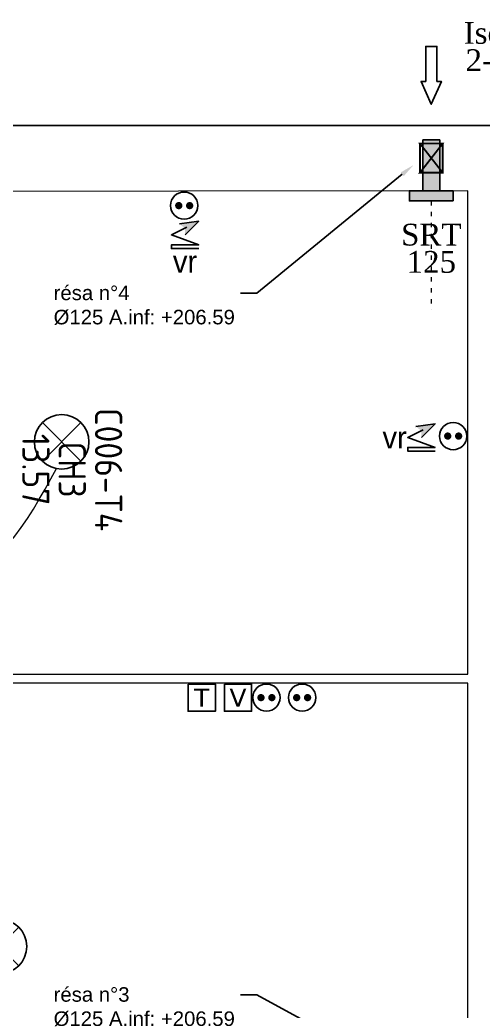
# Model space of a CAD drawing. Header units: millimetres. Extents: x 454430 to 532383, y -370512 to -310890.
# Drawn here: x 500821 to 503370, y -338494 to -333037 of the extents above; entities that cross this region are included whole.
import ezdxf
from ezdxf import colors
from ezdxf.entities.mleader import LeaderData, LeaderLine
from ezdxf.math import Vec2, Vec3

# ---------------------------------------------------------------- set-up
doc = ezdxf.new("R2010")
doc.units = ezdxf.units.MM
doc.set_wipeout_variables(frame=1)
doc.linetypes.add('ACAD_ISO03W100', pattern=[30, 12, -18])
doc.layers.add('_GAZELEC-RESERVATION', color=1, linetype='Continuous', lineweight=18)
doc.layers.add('_GAZELEC-RESERVATION 2', color=132, linetype='Continuous', lineweight=18)
for name, color, linetype in [('prlm-ELEC-CFA', 181, 'Continuous'), ('prlm-ELEC-CFO', 201, 'Continuous'), ('prlm-MOD-PB', 123, 'Continuous'), ('prlm-VMC', 93, 'Continuous')]:
    doc.layers.add(name, color=color, linetype=linetype)
doc.layers.add('prlm-xpoly', color=7, linetype='Continuous', plot=False)
doc.layers.add('prlm-ZEROPLOT', color=254, linetype='Continuous', plot=False)
doc.styles.add('prlm-elec-cfo', font='comic.ttf', dxfattribs={"height": 12})
doc.styles.add('prlm-vmc', font='pala.ttf', dxfattribs={"height": 14})
doc.styles.add('prlm-xpoly', font='isocp.shx', dxfattribs={"height": 15})
doc.styles.get("Standard").update_dxf_attribs({"font": 'arial.ttf'})

# ---------------------------------------------------------------- blocks, each defined once
blk = doc.blocks.new('xi.PC')
at = {"color": 0, "lineweight": 5}
blk.add_wipeout([(-7.5, -7.5), (7.5, -7.5), (7.5, 7.5), (-7.5, 7.5)], dxfattribs=at).dxf.layer = 'prlm-ELEC-CFO'
at = {"layer": 'prlm-ELEC-CFO', "color": 0, "linetype": 'ByBlock', "lineweight": 5, "const_width": 2}
for points in [[(-4, 0, 1), (-2, 0, 1)], [(2, 0, 1), (4, 0, 1)]]:
    blk.add_lwpolyline(points, format="xyb", close=True, dxfattribs=at)
at = {"layer": 'prlm-ELEC-CFO', "color": 0, "linetype": 'ByBlock', "lineweight": -2}
blk.add_circle((0, 0), 7.5, dxfattribs=at)
blk = doc.blocks.new('xi.PTCE')
at = {"layer": 'prlm-ELEC-CFO', "color": 0}
for points in [[(-10.61, 10.61), (10.61, -10.61)], [(10.61, 10.61), (-10.61, -10.61)]]:
    blk.add_lwpolyline(points, dxfattribs=at)
at = {"layer": 'prlm-ELEC-CFO', "color": 0, "linetype": 'ByBlock'}
blk.add_circle((0, 0), 15, dxfattribs=at)
blk = doc.blocks.new('xi.VR')
at = {"layer": 'prlm-ELEC-CFO', "lineweight": 5}
blk.add_hatch(color=0, dxfattribs=at).paths.add_polyline_path([(-3, 6), (-0.1, 3.7), (0, 0), (7.5, 7.5)])
at = {"layer": 'prlm-ELEC-CFO', "color": 0}
for points in [[(-3, 6), (7.5, 7.5), (0, 0)], [(0.95, 4.23), (-7.5, 0), (7.5, -5.5), (-7.5, -5.5), (-7.5, -7.5), (7.5, -7.5)]]:
    blk.add_lwpolyline(points, dxfattribs=at)
blk = doc.blocks.new('xi.EA-Ma')
at = {"layer": 'prlm-MOD-PB'}
blk.add_hatch(color=0, dxfattribs=at).paths.add_polyline_path([(-4.65, 0), (-4.65, -28), (4.65, -28), (4.65, 0)])
at = {"layer": 'prlm-VMC', "linetype": 'ByBlock'}
blk.add_hatch(color=0, dxfattribs=at).paths.add_polyline_path([(-12, 5.6), (12, 5.6), (12, 0), (-12, 0)])
at = {"layer": 'prlm-MOD-PB', "color": 0, "linetype": 'ByBlock', "lineweight": -2, "flags": 128}
blk.add_lwpolyline([(-4.65, 0), (-4.65, -28), (4.65, -28), (4.65, 0)], close=True, dxfattribs=at)
at = {"layer": 'prlm-VMC', "color": 0, "linetype": 'ByBlock', "flags": 128}
for points in [[(-12, 5.6), (12, 5.6), (12, 0), (-12, 0)], [(-3.09, -60.19), (-3.09, -79.51), (3.09, -79.51), (3.09, -60.19), (5.59, -60.19), (0, -47.69), (-5.59, -60.19)]]:
    blk.add_lwpolyline(points, close=True, dxfattribs=at)
at = {"layer": 'prlm-ZEROPLOT', "color": 250, "linetype": 'ACAD_ISO03W100', "lineweight": 0, "ltscale": 0.2}
blk.add_lwpolyline([(0, 5.6), (0, 65.6)], dxfattribs=at)
blk = doc.blocks.new('xi.TEL')
at = {"layer": 'prlm-ELEC-CFA', "color": 0, "linetype": 'ByBlock', "lineweight": -2, "flags": 128}
blk.add_lwpolyline([(-7.5, 7.5), (7.5, 7.5), (7.5, -7.5), (-7.5, -7.5)], close=True, dxfattribs=at)
at = {"layer": 'prlm-ELEC-CFA', "color": 0, "linetype": 'ByBlock', "insert": (0, 0), "char_height": 10, "width": 11.36, "attachment_point": 5}
blk.add_mtext('{\\fVerdana|b0|i0|c0|p34;T}', dxfattribs=at)
blk = doc.blocks.new('xi.TV')
at = {"layer": 'prlm-ELEC-CFA', "color": 0, "linetype": 'ByBlock', "lineweight": -2, "flags": 128}
blk.add_lwpolyline([(-7.5, 7.5), (7.5, 7.5), (7.5, -7.5), (-7.5, -7.5)], close=True, dxfattribs=at)
at = {"layer": 'prlm-ELEC-CFA', "color": 0, "linetype": 'ByBlock', "insert": (0, 0), "char_height": 10, "width": 11.36, "attachment_point": 5}
blk.add_mtext('{\\fVerdana|b0|i0|c0|p34;V}', dxfattribs=at)

msp = doc.modelspace()

# ---------------------------------------------------------------- linework, layer by layer
at = {"layer": '_GAZELEC-RESERVATION 2', "const_width": 10}
msp.add_lwpolyline([(503084.3, -333878.5), (503021.8, -333878.5), (503021.8, -333718.5), (503146.8, -333718.5), (503146.8, -333878.5), (503021.8, -333878.5), (503146.8, -333718.5), (503021.8, -333718.5), (503146.8, -333878.5)], dxfattribs=at)
at = {"layer": 'prlm-ELEC-CFO', "lineweight": 13}
msp.add_spline([(499696.8, -336566.4), (499959, -335998.3), (500412.5, -336094.6), (501022.3, -335507.8)], degree=3, dxfattribs=at)
at = {"layer": 'prlm-xpoly', "lineweight": 0}
for points in [[(497837.4, -335333.3), (497837.4, -336638.2), (503284.6, -336638.2), (503284.6, -333978.5), (498507.4, -333983.2), (498507.4, -335333.6)], [(497837.5, -338822), (498214.6, -338822), (498214.6, -338872), (497607.2, -338872), (497608.8, -341962.7), (499470.7, -341962.1), (499470.7, -342012), (503284.6, -342012), (503284.6, -336688.2), (497837.4, -336688.2)]]:
    msp.add_lwpolyline(points, close=True, dxfattribs=at)

# ---------------------------------------------------------------- block references
at = {"layer": 'prlm-ELEC-CFA', "xscale": 10, "yscale": 10, "zscale": 10}
msp.add_blockref('xi.TEL', (501821.2, -336768.2), dxfattribs=at)
at = {"layer": 'prlm-ELEC-CFO', "xscale": 10, "yscale": 10, "zscale": 10}
for p in [(501050.7, -335360.5), (500708.2, -338138)]:
    msp.add_blockref('xi.PTCE', p, dxfattribs=at)

# ---------------------------------------------------------------- texts
at = {"layer": 'prlm-VMC', "linetype": 'ByBlock', "lineweight": -2, "insert": (503438.7, -333049.2), "char_height": 120, "width": 236.74, "attachment_point": 2, "line_spacing_factor": 0.75, "style": 'prlm-vmc', "bg_fill": 3, "box_fill_scale": 1.1, "bg_fill_color": 256, "bg_fill_transparency": 0}
msp.add_mtext('Isola\\P2-45', dxfattribs=at)
at = {"layer": 'prlm-xpoly', "lineweight": 20, "insert": (501108.7, -335513.2), "char_height": 150, "attachment_point": 5, "rotation": 270, "line_spacing_factor": 0.8, "style": 'prlm-xpoly'}
msp.add_mtext('C006-T4\\PCH3\\P13.57', dxfattribs=at)

# ---------------------------------------------------------------- leaders
at = {"layer": '_GAZELEC-RESERVATION', "color": 6}
ml = msp.add_multileader_mtext('Standard', dxfattribs=at)
ml.set_content('résa n°3\\P%%C125 A.inf: +206.59', color=6)
ml.set_leader_properties()
ml.build(insert=Vec2(0, 0))
ml.multileader.update_dxf_attribs({"has_text_frame": 1, "arrow_head_size": 80, "scale": 20})
ctx = ml.context
ctx.base_point, ctx.scale, ctx.char_height, ctx.arrow_head_size, ctx.landing_gap_size, ctx.plane_origin = Vec3(500966.5, -338403.7), 20, 80, 80, 40, Vec3(495259.2, -338205.3)
notes = []
notes.append((ctx, [(0, (1, 1, 0), (502124.1, -338403.7), (-1, 0), 89.8, [(0, [(503366.7, -339081.1)], 0, [])])]))
ctx.mtext.insert, ctx.mtext.width, ctx.mtext.flow_direction = Vec3(501006.5, -338362.1), 1568.85, 5
for ctx, leaders in notes:
    for number, flags, end, landing, length, lines in leaders:
        leader = LeaderData()
        leader.index, (leader.has_last_leader_line, leader.has_dogleg_vector, leader.attachment_direction) = number, flags
        leader.last_leader_point, leader.dogleg_vector, leader.dogleg_length = Vec3(end), Vec3(landing), length
        for number, points, colour, breaks in lines:
            line = LeaderLine()
            line.index, line.vertices, line.color, line.breaks = number, Vec3.list(points), colors.encode_raw_color(colour), breaks
            leader.lines.append(line)
        ctx.leaders.append(leader)

# ---------------------------------------------------------------- next in the draw order: block references
at = {"layer": 'prlm-ELEC-CFO', "xscale": 10, "yscale": 10, "zscale": 10}
for p in [(502177.2, -336768.2), (502373.6, -336768.2)]:
    msp.add_blockref('xi.PC', p, dxfattribs=at)

# ---------------------------------------------------------------- next in the draw order: texts
at = {"layer": 'prlm-ELEC-CFO', "lineweight": 20, "char_height": 120, "attachment_point": 5, "line_spacing_factor": 0.8, "style": 'prlm-elec-cfo', "bg_fill": 3, "box_fill_scale": 1.1, "bg_fill_color": 256, "bg_fill_transparency": 0}
for insert in [(501729.5, -334368.2), (502882.5, -335336.1)]:
    msp.add_mtext('vr', dxfattribs=dict(at, insert=insert))
at = {"layer": 'prlm-VMC', "insert": (503084.3, -334159.6), "char_height": 120, "width": 236.74, "attachment_point": 2, "line_spacing_factor": 0.75, "style": 'prlm-vmc', "bg_fill": 3, "box_fill_scale": 1.1, "bg_fill_color": 256, "bg_fill_transparency": 0}
msp.add_mtext('SRT 125', dxfattribs=at)

# ---------------------------------------------------------------- next in the draw order: block references
at = {"layer": 'prlm-ELEC-CFA', "xscale": 10, "yscale": 10, "zscale": 10}
msp.add_blockref('xi.TV', (502020.7, -336768.2), dxfattribs=at)
at = {"layer": 'prlm-ELEC-CFO', "xscale": 10, "yscale": 10, "zscale": 10}
for p in [(501729.4, -334221), (503029.7, -335336.1)]:
    msp.add_blockref('xi.VR', p, dxfattribs=at)
at = {"layer": 'prlm-VMC', "ltscale": 50, "xscale": 10, "yscale": 10, "zscale": 10, "rotation": 179.9999933321101}
msp.add_blockref('xi.EA-Ma', (503084.3, -333978.5), dxfattribs=at)

# ---------------------------------------------------------------- next in the draw order: leaders
at = {"layer": '_GAZELEC-RESERVATION', "color": 6}
ml = msp.add_multileader_mtext('Standard', dxfattribs=at)
ml.set_content('résa n°7\\P%%C125 A.inf: +206.59', color=6)
ml.set_leader_properties()
ml.build(insert=Vec2(0, 0))
ml.multileader.update_dxf_attribs({"has_text_frame": 1, "arrow_head_size": 80, "scale": 20})
ctx = ml.context
ctx.base_point, ctx.scale, ctx.char_height, ctx.arrow_head_size, ctx.landing_gap_size, ctx.plane_origin = Vec3(489746.5, -336846.5), 20, 80, 80, 40, Vec3(484039.2, -336648.1)
notes = []
notes.append((ctx, [(1, (1, 1, 0), (489656.6, -336846.5), (1, 0), 89.8, [(0, [(489657.9, -336211.2)], 0, [])])]))
ctx.mtext.insert, ctx.mtext.width, ctx.mtext.flow_direction = Vec3(489786.5, -336804.9), 1568.85, 5
for ctx, leaders in notes:
    for number, flags, end, landing, length, lines in leaders:
        leader = LeaderData()
        leader.index, (leader.has_last_leader_line, leader.has_dogleg_vector, leader.attachment_direction) = number, flags
        leader.last_leader_point, leader.dogleg_vector, leader.dogleg_length = Vec3(end), Vec3(landing), length
        for number, points, colour, breaks in lines:
            line = LeaderLine()
            line.index, line.vertices, line.color, line.breaks = number, Vec3.list(points), colors.encode_raw_color(colour), breaks
            leader.lines.append(line)
        ctx.leaders.append(leader)

# ---------------------------------------------------------------- next in the draw order: block references
at = {"layer": 'prlm-ELEC-CFO', "xscale": 10, "yscale": 10, "zscale": 10}
for p in [(501724.9, -334060), (503204.6, -335328.4)]:
    msp.add_blockref('xi.PC', p, dxfattribs=at)

# ---------------------------------------------------------------- next in the draw order: linework, layer by layer
at = {"layer": 'prlm-ZEROPLOT'}
msp.add_lwpolyline([(497636.6, -333618.8), (503644.4, -333618.8), (503644.4, -349165.9), (497636.6, -349165.9)], close=True, dxfattribs=at)

# ---------------------------------------------------------------- next in the draw order: leaders
at = {"layer": '_GAZELEC-RESERVATION', "color": 6}
ml = msp.add_multileader_mtext('Standard', dxfattribs=at)
ml.set_content('résa n°5\\P%%C125 A.inf: +206.59', color=6)
ml.set_leader_properties()
ml.build(insert=Vec2(0, 0))
ml.multileader.update_dxf_attribs({"has_text_frame": 1, "arrow_head_size": 80, "scale": 20})
ctx = ml.context
ctx.base_point, ctx.scale, ctx.char_height, ctx.arrow_head_size, ctx.landing_gap_size, ctx.plane_origin = Vec3(493207.4, -334541.7), 20, 80, 80, 40, Vec3(487500.2, -334343.4)
notes = []
notes.append((ctx, [(0, (1, 1, 0), (494365.1, -334541.7), (-1, 0), 89.8, [(0, [(495227.6, -333836.3)], 0, [])])]))
ctx.mtext.insert, ctx.mtext.width, ctx.mtext.flow_direction = Vec3(493247.4, -334500.1), 1568.85, 5
ml = msp.add_multileader_mtext('Standard', dxfattribs=at)
ml.set_content('résa n°4\\P%%C125 A.inf: +206.59', color=6)
ml.set_leader_properties()
ml.build(insert=Vec2(0, 0))
ml.multileader.update_dxf_attribs({"has_text_frame": 1, "arrow_head_size": 80, "scale": 20})
ctx = ml.context
ctx.base_point, ctx.scale, ctx.char_height, ctx.arrow_head_size, ctx.landing_gap_size, ctx.plane_origin = Vec3(500966.5, -334541.7), 20, 80, 80, 40, Vec3(495259.2, -334343.4)
notes.append((ctx, [(0, (1, 1, 0), (502124.1, -334541.7), (-1, 0), 89.8, [(0, [(502986.7, -333836.3)], 0, [])])]))
ctx.mtext.insert, ctx.mtext.width, ctx.mtext.flow_direction = Vec3(501006.5, -334500.1), 1568.85, 5
ml = msp.add_multileader_mtext('Standard', dxfattribs=at)
ml.set_content('résa n°8\\P%%C125 A.inf: +206.59', color=6)
ml.set_leader_properties()
ml.build(insert=Vec2(0, 0))
ml.multileader.update_dxf_attribs({"has_text_frame": 1, "arrow_head_size": 80, "scale": 20})
ctx = ml.context
ctx.base_point, ctx.scale, ctx.char_height, ctx.arrow_head_size, ctx.landing_gap_size, ctx.plane_origin = Vec3(486794.6, -334607.5), 20, 80, 80, 40, Vec3(481087.3, -334409.1)
notes.append((ctx, [(0, (1, 1, 0), (487952.3, -334607.5), (-1, 0), 89.8, [(0, [(488035.1, -333896.9)], 0, [])])]))
ctx.mtext.insert, ctx.mtext.width, ctx.mtext.flow_direction = Vec3(486834.6, -334565.9), 1568.85, 5
ml = msp.add_multileader_mtext('Standard', dxfattribs=at)
ml.set_content('résa n°9\\P%%C125 A.inf: +206.59', color=6)
ml.set_leader_properties()
ml.build(insert=Vec2(0, 0))
ml.multileader.update_dxf_attribs({"has_text_frame": 1, "arrow_head_size": 80, "scale": 20})
ctx = ml.context
ctx.base_point, ctx.scale, ctx.char_height, ctx.arrow_head_size, ctx.landing_gap_size, ctx.plane_origin = Vec3(474795, -334655.4), 20, 80, 80, 40, Vec3(469087.8, -334457)
notes.append((ctx, [(0, (1, 1, 0), (475952.7, -334655.4), (-1, 0), 89.8, [(0, [(476396.3, -333944.8)], 0, [])])]))
ctx.mtext.insert, ctx.mtext.width, ctx.mtext.flow_direction = Vec3(474835, -334613.8), 1568.85, 5
ml = msp.add_multileader_mtext('Standard', dxfattribs=at)
ml.set_content('résa n°6\\P%%C125 A.inf: +206.59', color=6)
ml.set_leader_properties()
ml.build(insert=Vec2(0, 0))
ml.multileader.update_dxf_attribs({"has_text_frame": 1, "arrow_head_size": 80, "scale": 20})
ctx = ml.context
ctx.base_point, ctx.scale, ctx.char_height, ctx.arrow_head_size, ctx.landing_gap_size, ctx.plane_origin = Vec3(492051.3, -334541.7), 20, 80, 80, 40, Vec3(486344, -334343.4)
notes.append((ctx, [(1, (1, 1, 0), (491961.4, -334541.7), (1, 0), 89.8, [(0, [(491962.7, -333906.4)], 0, [])])]))
ctx.mtext.insert, ctx.mtext.width, ctx.mtext.flow_direction = Vec3(492091.3, -334500.1), 1568.85, 5
for ctx, leaders in notes:
    for number, flags, end, landing, length, lines in leaders:
        leader = LeaderData()
        leader.index, (leader.has_last_leader_line, leader.has_dogleg_vector, leader.attachment_direction) = number, flags
        leader.last_leader_point, leader.dogleg_vector, leader.dogleg_length = Vec3(end), Vec3(landing), length
        for number, points, colour, breaks in lines:
            line = LeaderLine()
            line.index, line.vertices, line.color, line.breaks = number, Vec3.list(points), colors.encode_raw_color(colour), breaks
            leader.lines.append(line)
        ctx.leaders.append(leader)

doc.saveas('drawing.dxf')
